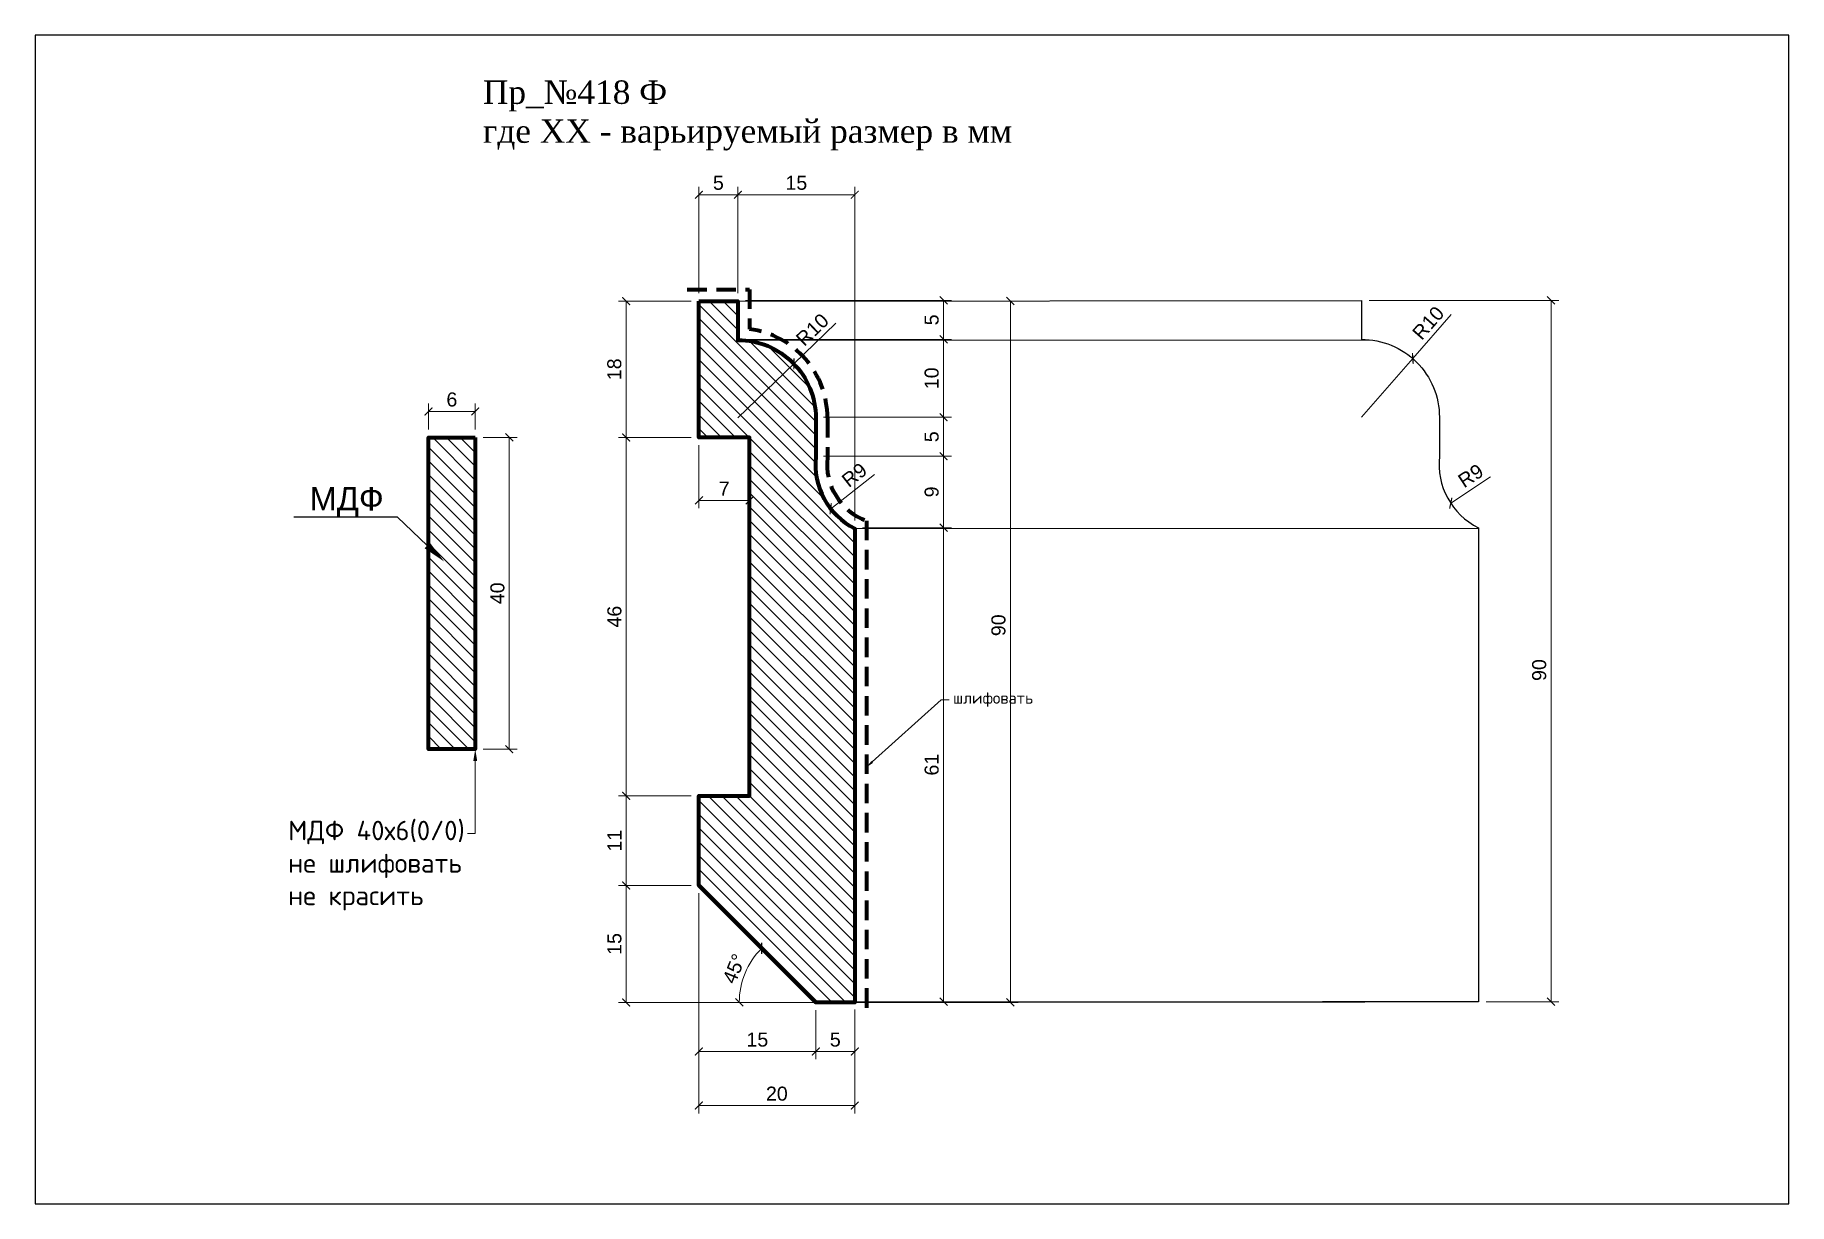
# Model space of a CAD drawing. Header units: inches. Extents: x 403 to 628, y 4203 to 4353.
import ezdxf
from ezdxf import colors
from ezdxf.entities.mleader import LeaderData, LeaderLine
from ezdxf.math import Vec2, Vec3

# ---------------------------------------------------------------- set-up
doc = ezdxf.new("R2010")
doc.units = ezdxf.units.IN
doc.header["$MEASUREMENT"] = 0
doc.linetypes.add('HIDDEN', pattern=[0.375, 0.25, -0.125])
doc.layers.add('Outside panel', color=7, linetype='Continuous', lineweight=18, true_color=0x7f5e57)
doc.layers.add('линия 50', color=1, linetype='Continuous', lineweight=140)
doc.layers.add('служебный слой РАЗМЕРЫ', color=7, linetype='Continuous', lineweight=9)
doc.layers.add('размеры в модели', color=7, linetype='Continuous')
doc.styles.add('ELECT', font='times.ttf')
doc.styles.get("Standard").update_dxf_attribs({"font": 'arial.ttf'})
doc.styles.add('ЕСКД профили текст', font='isocpeur.ttf')
doc.styles.add('ЕСКД штамп_текст', font='isocpeur.ttf')
doc.dimstyles.new('M_1', dxfattribs={"dimtxt": 1.8, "dimasz": 1, "dimexe": 1, "dimexo": 1, "dimgap": 0.6, "dimtad": 1, "dimdec": 0, "dimdsep": 46, "dimtxsty": 'Standard', "dimblk": 'ARCHTICK', "dimcen": -5, "dimclrd": 7, "dimclre": 7, "dimclrt": 7, "dimadec": 0, "dimazin": 0, "dimtfac": 1, "dimtdec": 0, "dimtmove": 0, "dimatfit": 3, "dimfxl": 1, "dimtolj": 1, "dimtzin": 0, "dimlwd": 5, "dimlwe": 5, "dimarcsym": 0})

# ---------------------------------------------------------------- blocks, each defined once
blk = doc.blocks.new('_ArchTick')
at = {"color": 0, "linetype": 'ByBlock', "const_width": 0.15}
blk.add_lwpolyline([(-0.5, -0.5), (0.5, 0.5)], dxfattribs=at)
blk = doc.blocks.new('*D25')
at = {"color": 7, "lineweight": 5, "ltscale": 1000, "transparency": 16777216}
blk.add_line((590.11, 4296.75), (585, 4293.38), dxfattribs=at)
at = {"layer": 'Defpoints', "color": 0, "ltscale": 1000, "transparency": 16777216}
for p in [(592.65, 4298.42), (585, 4293.38)]:
    blk.add_point(p, dxfattribs=at)
at = {"color": 7, "lineweight": 5, "ltscale": 1000, "transparency": 16777216, "rotation": 213.4007302737576}
blk.add_blockref('_ArchTick', (585, 4293.38), dxfattribs=at)
at = {"color": 7, "ltscale": 1000, "transparency": 16777216, "insert": (587.56, 4296.89), "char_height": 1.8, "attachment_point": 5, "rotation": 33.4007}
blk.add_mtext('\\A1;R9', dxfattribs=at)
blk = doc.blocks.new('*D24')
at = {"color": 7, "lineweight": 5, "ltscale": 1000, "transparency": 16777216}
for p in [(585.06, 4317.57), (573.54, 4304.4)]:
    blk.add_line(p, (580.13, 4311.93), dxfattribs=at)
at = {"layer": 'Defpoints', "color": 0, "ltscale": 1000, "transparency": 16777216}
for p in [(580.13, 4311.93), (573.54, 4304.4)]:
    blk.add_point(p, dxfattribs=at)
at = {"color": 7, "lineweight": 5, "ltscale": 1000, "transparency": 16777216, "rotation": 228.8167804826633}
blk.add_blockref('_ArchTick', (580.13, 4311.93), dxfattribs=at)
at = {"color": 7, "ltscale": 1000, "transparency": 16777216, "insert": (582.11, 4316.5), "char_height": 1.8, "attachment_point": 5, "rotation": 48.8168}
blk.add_mtext('\\A1;R10', dxfattribs=at)
blk = doc.blocks.new('*D23')
at = {"color": 7, "lineweight": 5, "ltscale": 1000, "transparency": 16777216}
for p, q in [((574.54, 4319.4), (598.86, 4319.4)), ((597.86, 4319.4), (597.86, 4229.4)), ((589.54, 4229.4), (598.86, 4229.4))]:
    blk.add_line(p, q, dxfattribs=at)
at = {"layer": 'Defpoints', "color": 0, "ltscale": 1000, "transparency": 16777216}
for p in [(573.54, 4319.4), (588.54, 4229.4), (597.86, 4229.4)]:
    blk.add_point(p, dxfattribs=at)
at = {"color": 7, "lineweight": 5, "ltscale": 1000, "transparency": 16777216}
for p, rotation in [((597.86, 4319.4), 90), ((597.86, 4229.4), 270)]:
    blk.add_blockref('_ArchTick', p, dxfattribs=dict(at, rotation=rotation))
at = {"color": 7, "ltscale": 1000, "transparency": 16777216, "insert": (596.35, 4271.96), "char_height": 1.8, "attachment_point": 5, "rotation": 90}
blk.add_mtext('\\A1;90', dxfattribs=at)
blk = doc.blocks.new('*D22')
at = {"layer": 'Defpoints', "color": 0, "ltscale": 1000, "transparency": 16777216}
for p in [(508.54, 4290.23), (508.54, 4229.4), (519.93, 4229.4)]:
    blk.add_point(p, dxfattribs=at)
at = {"layer": 'размеры в модели', "color": 7, "lineweight": 5, "ltscale": 1000, "transparency": 16777216}
for p, q in [((509.54, 4290.23), (520.93, 4290.23)), ((519.93, 4290.23), (519.93, 4229.4)), ((509.54, 4229.4), (520.93, 4229.4))]:
    blk.add_line(p, q, dxfattribs=at)
for p, rotation in [((519.93, 4290.23), 90), ((519.93, 4229.4), 270)]:
    blk.add_blockref('_ArchTick', p, dxfattribs=dict(at, rotation=rotation))
at = {"layer": 'размеры в модели', "color": 7, "ltscale": 1000, "transparency": 16777216, "insert": (518.41, 4259.82), "char_height": 1.8, "attachment_point": 5, "rotation": 90}
blk.add_mtext('\\A1;61', dxfattribs=at)
blk = doc.blocks.new('*D21')
at = {"layer": 'Defpoints', "color": 0, "ltscale": 1000, "transparency": 16777216}
for p in [(503.54, 4304.4), (503.54, 4299.4), (519.93, 4299.4)]:
    blk.add_point(p, dxfattribs=at)
at = {"layer": 'размеры в модели', "color": 7, "lineweight": 5, "ltscale": 1000, "transparency": 16777216}
for p, q in [((504.54, 4304.4), (520.93, 4304.4)), ((519.93, 4304.4), (519.93, 4299.4)), ((504.54, 4299.4), (520.93, 4299.4))]:
    blk.add_line(p, q, dxfattribs=at)
for p, rotation in [((519.93, 4304.4), 90), ((519.93, 4299.4), 270)]:
    blk.add_blockref('_ArchTick', p, dxfattribs=dict(at, rotation=rotation))
at = {"layer": 'размеры в модели', "color": 7, "ltscale": 1000, "transparency": 16777216, "insert": (518.41, 4301.9), "char_height": 1.8, "attachment_point": 5, "rotation": 90}
blk.add_mtext('\\A1;5', dxfattribs=at)
blk = doc.blocks.new('*D20')
at = {"layer": 'Defpoints', "color": 0, "ltscale": 1000, "transparency": 16777216}
for p in [(493.54, 4314.4), (519.93, 4314.4), (503.54, 4304.4)]:
    blk.add_point(p, dxfattribs=at)
at = {"layer": 'размеры в модели', "color": 7, "lineweight": 5, "ltscale": 1000, "transparency": 16777216}
for p, q in [((494.54, 4314.4), (520.93, 4314.4)), ((519.93, 4304.4), (519.93, 4314.4)), ((504.54, 4304.4), (520.93, 4304.4))]:
    blk.add_line(p, q, dxfattribs=at)
for p, rotation in [((519.93, 4314.4), 90), ((519.93, 4304.4), 270)]:
    blk.add_blockref('_ArchTick', p, dxfattribs=dict(at, rotation=rotation))
at = {"layer": 'размеры в модели', "color": 7, "ltscale": 1000, "transparency": 16777216, "insert": (518.41, 4309.4), "char_height": 1.8, "attachment_point": 5, "rotation": 90}
blk.add_mtext('\\A1;10', dxfattribs=at)
blk = doc.blocks.new('*D19')
at = {"layer": 'Defpoints', "color": 0, "ltscale": 1000, "transparency": 16777216}
for p in [(503.54, 4299.4), (508.54, 4290.23), (519.93, 4290.23)]:
    blk.add_point(p, dxfattribs=at)
at = {"layer": 'размеры в модели', "color": 7, "lineweight": 5, "ltscale": 1000, "transparency": 16777216}
for p, q in [((504.54, 4299.4), (520.93, 4299.4)), ((519.93, 4299.4), (519.93, 4290.23)), ((509.54, 4290.23), (520.93, 4290.23))]:
    blk.add_line(p, q, dxfattribs=at)
for p, rotation in [((519.93, 4299.4), 90), ((519.93, 4290.23), 270)]:
    blk.add_blockref('_ArchTick', p, dxfattribs=dict(at, rotation=rotation))
at = {"layer": 'размеры в модели', "color": 7, "ltscale": 1000, "transparency": 16777216, "insert": (518.41, 4294.82), "char_height": 1.8, "attachment_point": 5, "rotation": 90}
blk.add_mtext('\\A1;9', dxfattribs=at)
blk = doc.blocks.new('*D18')
at = {"layer": 'Defpoints', "color": 0, "ltscale": 1000, "transparency": 16777216}
for p in [(493.54, 4319.4), (493.54, 4314.4), (519.93, 4314.4)]:
    blk.add_point(p, dxfattribs=at)
at = {"layer": 'размеры в модели', "color": 7, "lineweight": 5, "ltscale": 1000, "transparency": 16777216}
for p, q in [((494.54, 4319.4), (520.93, 4319.4)), ((519.93, 4319.4), (519.93, 4314.4)), ((494.54, 4314.4), (520.93, 4314.4))]:
    blk.add_line(p, q, dxfattribs=at)
for p, rotation in [((519.93, 4319.4), 90), ((519.93, 4314.4), 270)]:
    blk.add_blockref('_ArchTick', p, dxfattribs=dict(at, rotation=rotation))
at = {"layer": 'размеры в модели', "color": 7, "ltscale": 1000, "transparency": 16777216, "insert": (518.41, 4316.9), "char_height": 1.8, "attachment_point": 5, "rotation": 90}
blk.add_mtext('\\A1;5', dxfattribs=at)
blk = doc.blocks.new('*D17')
at = {"layer": 'Defpoints', "color": 0, "ltscale": 1000, "transparency": 16777216}
for p in [(512.65, 4298.33), (505.45, 4292.66)]:
    blk.add_point(p, dxfattribs=at)
at = {"layer": 'размеры в модели', "color": 7, "lineweight": 5, "ltscale": 1000, "transparency": 16777216}
blk.add_line((511.05, 4297.07), (505.45, 4292.66), dxfattribs=at)
at = {"layer": 'размеры в модели', "color": 7, "lineweight": 5, "ltscale": 1000, "transparency": 16777216, "rotation": 218.1864990533503}
blk.add_blockref('_ArchTick', (505.45, 4292.66), dxfattribs=at)
at = {"layer": 'размеры в модели', "color": 7, "ltscale": 1000, "transparency": 16777216, "insert": (508.49, 4296.99), "char_height": 1.8, "attachment_point": 5, "rotation": 38.1865}
blk.add_mtext('\\A1;R9', dxfattribs=at)
blk = doc.blocks.new('*D16')
at = {"layer": 'Defpoints', "color": 0, "ltscale": 1000, "transparency": 16777216}
for p in [(500.74, 4311.25), (493.54, 4304.31)]:
    blk.add_point(p, dxfattribs=at)
at = {"layer": 'размеры в модели', "color": 7, "lineweight": 5, "ltscale": 1000, "transparency": 16777216}
for p in [(506.13, 4316.46), (493.54, 4304.31)]:
    blk.add_line(p, (500.74, 4311.25), dxfattribs=at)
at = {"layer": 'размеры в модели', "color": 7, "lineweight": 5, "ltscale": 1000, "transparency": 16777216, "rotation": 223.9993993775581}
blk.add_blockref('_ArchTick', (500.74, 4311.25), dxfattribs=at)
at = {"layer": 'размеры в модели', "color": 7, "ltscale": 1000, "transparency": 16777216, "insert": (503.1, 4315.64), "char_height": 1.8, "attachment_point": 5, "rotation": 43.9994}
blk.add_mtext('\\A1;R10', dxfattribs=at)
blk = doc.blocks.new('*D15')
at = {"layer": 'Defpoints', "color": 0, "ltscale": 1000, "transparency": 16777216}
for p in [(459.85, 4301.81), (459.85, 4261.81), (464.22, 4261.81)]:
    blk.add_point(p, dxfattribs=at)
at = {"layer": 'размеры в модели', "color": 7, "lineweight": 5, "ltscale": 1000, "transparency": 16777216}
for p, q in [((460.85, 4301.81), (465.22, 4301.81)), ((464.22, 4301.81), (464.22, 4261.81)), ((460.85, 4261.81), (465.22, 4261.81))]:
    blk.add_line(p, q, dxfattribs=at)
for p, rotation in [((464.22, 4301.81), 90), ((464.22, 4261.81), 270)]:
    blk.add_blockref('_ArchTick', p, dxfattribs=dict(at, rotation=rotation))
at = {"layer": 'размеры в модели', "color": 7, "ltscale": 1000, "transparency": 16777216, "insert": (462.7, 4281.81), "char_height": 1.8, "attachment_point": 5, "rotation": 90}
blk.add_mtext('\\A1;40', dxfattribs=at)
blk = doc.blocks.new('*D14')
at = {"layer": 'Defpoints', "color": 0, "ltscale": 1000, "transparency": 16777216}
for p in [(453.85, 4305.15), (453.85, 4301.81), (459.85, 4301.81)]:
    blk.add_point(p, dxfattribs=at)
at = {"layer": 'размеры в модели', "color": 7, "lineweight": 5, "ltscale": 1000, "transparency": 16777216}
for p, q in [((453.85, 4302.81), (453.85, 4306.15)), ((459.85, 4305.15), (453.85, 4305.15)), ((459.85, 4302.81), (459.85, 4306.15))]:
    blk.add_line(p, q, dxfattribs=at)
at = {"layer": 'размеры в модели', "color": 7, "lineweight": 5, "ltscale": 1000, "transparency": 16777216, "rotation": 180}
blk.add_blockref('_ArchTick', (453.85, 4305.15), dxfattribs=at)
at = {"layer": 'размеры в модели', "color": 7, "lineweight": 5, "ltscale": 1000, "transparency": 16777216}
blk.add_blockref('_ArchTick', (459.85, 4305.15), dxfattribs=at)
at = {"layer": 'размеры в модели', "color": 7, "ltscale": 1000, "transparency": 16777216, "insert": (456.85, 4306.67), "char_height": 1.8, "attachment_point": 5}
blk.add_mtext('\\A1;6', dxfattribs=at)
blk = doc.blocks.new('*D13')
at = {"layer": 'Defpoints', "color": 0, "ltscale": 1000, "transparency": 16777216}
for p in [(488.54, 4301.81), (495.04, 4301.81), (488.54, 4293.74)]:
    blk.add_point(p, dxfattribs=at)
at = {"layer": 'размеры в модели', "color": 7, "lineweight": 5, "ltscale": 1000, "transparency": 16777216}
for p, q in [((488.54, 4300.81), (488.54, 4292.74)), ((495.04, 4300.81), (495.04, 4292.74)), ((495.04, 4293.74), (488.54, 4293.74))]:
    blk.add_line(p, q, dxfattribs=at)
at = {"layer": 'размеры в модели', "color": 7, "lineweight": 5, "ltscale": 1000, "transparency": 16777216, "rotation": 180}
blk.add_blockref('_ArchTick', (488.54, 4293.74), dxfattribs=at)
at = {"layer": 'размеры в модели', "color": 7, "lineweight": 5, "ltscale": 1000, "transparency": 16777216}
blk.add_blockref('_ArchTick', (495.04, 4293.74), dxfattribs=at)
at = {"layer": 'размеры в модели', "color": 7, "ltscale": 1000, "transparency": 16777216, "insert": (491.79, 4295.24), "char_height": 1.8, "attachment_point": 5}
blk.add_mtext('\\A1;7', dxfattribs=at)
blk = doc.blocks.new('*D12')
at = {"layer": 'Defpoints', "color": 0, "ltscale": 1000, "transparency": 16777216}
for p in [(488.54, 4319.31), (479.21, 4301.81), (488.54, 4301.81)]:
    blk.add_point(p, dxfattribs=at)
at = {"layer": 'размеры в модели', "color": 7, "lineweight": 5, "ltscale": 1000, "transparency": 16777216}
for p, q in [((487.54, 4319.31), (478.21, 4319.31)), ((479.21, 4319.31), (479.21, 4301.81)), ((487.54, 4301.81), (478.21, 4301.81))]:
    blk.add_line(p, q, dxfattribs=at)
for p, rotation in [((479.21, 4319.31), 90), ((479.21, 4301.81), 270)]:
    blk.add_blockref('_ArchTick', p, dxfattribs=dict(at, rotation=rotation))
at = {"layer": 'размеры в модели', "color": 7, "ltscale": 1000, "transparency": 16777216, "insert": (477.7, 4310.56), "char_height": 1.8, "attachment_point": 5, "rotation": 90}
blk.add_mtext('\\A1;18', dxfattribs=at)
blk = doc.blocks.new('*D10')
at = {"layer": 'Defpoints', "color": 0, "ltscale": 1000, "transparency": 16777216}
for p in [(488.54, 4332.96), (488.54, 4319.31), (493.54, 4319.31)]:
    blk.add_point(p, dxfattribs=at)
at = {"layer": 'размеры в модели', "color": 7, "lineweight": 5, "ltscale": 1000, "transparency": 16777216}
for p, q in [((488.54, 4320.31), (488.54, 4333.96)), ((493.54, 4320.31), (493.54, 4333.96)), ((493.54, 4332.96), (488.54, 4332.96))]:
    blk.add_line(p, q, dxfattribs=at)
at = {"layer": 'размеры в модели', "color": 7, "lineweight": 5, "ltscale": 1000, "transparency": 16777216, "rotation": 180}
blk.add_blockref('_ArchTick', (488.54, 4332.96), dxfattribs=at)
at = {"layer": 'размеры в модели', "color": 7, "lineweight": 5, "ltscale": 1000, "transparency": 16777216}
blk.add_blockref('_ArchTick', (493.54, 4332.96), dxfattribs=at)
at = {"layer": 'размеры в модели', "color": 7, "ltscale": 1000, "transparency": 16777216, "insert": (491.04, 4334.48), "char_height": 1.8, "attachment_point": 5}
blk.add_mtext('\\A1;5', dxfattribs=at)
blk = doc.blocks.new('*D9')
at = {"layer": 'Defpoints', "color": 0, "ltscale": 1000, "transparency": 16777216}
for p in [(493.54, 4332.96), (493.54, 4319.31), (508.54, 4290.14)]:
    blk.add_point(p, dxfattribs=at)
at = {"layer": 'размеры в модели', "color": 7, "lineweight": 5, "ltscale": 1000, "transparency": 16777216}
for p, q in [((493.54, 4320.31), (493.54, 4333.96)), ((508.54, 4291.14), (508.54, 4333.96)), ((508.54, 4332.96), (493.54, 4332.96))]:
    blk.add_line(p, q, dxfattribs=at)
at = {"layer": 'размеры в модели', "color": 7, "lineweight": 5, "ltscale": 1000, "transparency": 16777216, "rotation": 180}
blk.add_blockref('_ArchTick', (493.54, 4332.96), dxfattribs=at)
at = {"layer": 'размеры в модели', "color": 7, "lineweight": 5, "ltscale": 1000, "transparency": 16777216}
blk.add_blockref('_ArchTick', (508.54, 4332.96), dxfattribs=at)
at = {"layer": 'размеры в модели', "color": 7, "ltscale": 1000, "transparency": 16777216, "insert": (501.04, 4334.48), "char_height": 1.8, "attachment_point": 5}
blk.add_mtext('\\A1;15', dxfattribs=at)
blk = doc.blocks.new('*D8')
at = {"layer": 'Defpoints', "color": 0, "ltscale": 1000, "transparency": 16777216}
for p in [(488.54, 4244.31), (495.04, 4234.21), (503.54, 4229.31), (503.54, 4229.31), (508.54, 4229.31)]:
    blk.add_point(p, dxfattribs=at)
at = {"layer": 'размеры в модели', "color": 7, "lineweight": 5, "ltscale": 1000, "transparency": 16777216}
blk.add_line((502.54, 4229.31), (492.73, 4229.31), dxfattribs=at)
blk.add_arc((503.54, 4229.31), 9.82, 135, 180, dxfattribs=at)
for p, rotation in [((496.6, 4236.25), 44.99999999997298), ((493.73, 4229.31), 270.0000000001585)]:
    blk.add_blockref('_ArchTick', p, dxfattribs=dict(at, rotation=rotation))
at = {"layer": 'размеры в модели', "color": 7, "ltscale": 1000, "transparency": 16777216, "insert": (493.07, 4233.64), "char_height": 1.8, "attachment_point": 5, "rotation": 67.5}
blk.add_mtext('\\A1;45°', dxfattribs=at)
blk = doc.blocks.new('*D7')
at = {"layer": 'Defpoints', "color": 0, "ltscale": 1000, "transparency": 16777216}
for p in [(488.54, 4244.31), (508.54, 4229.4), (488.54, 4216.07)]:
    blk.add_point(p, dxfattribs=at)
at = {"layer": 'размеры в модели', "color": 7, "lineweight": 5, "ltscale": 1000, "transparency": 16777216}
for p, q in [((488.54, 4243.31), (488.54, 4215.07)), ((508.54, 4228.4), (508.54, 4215.07)), ((508.54, 4216.07), (488.54, 4216.07))]:
    blk.add_line(p, q, dxfattribs=at)
at = {"layer": 'размеры в модели', "color": 7, "lineweight": 5, "ltscale": 1000, "transparency": 16777216, "rotation": 180}
blk.add_blockref('_ArchTick', (488.54, 4216.07), dxfattribs=at)
at = {"layer": 'размеры в модели', "color": 7, "lineweight": 5, "ltscale": 1000, "transparency": 16777216}
blk.add_blockref('_ArchTick', (508.54, 4216.07), dxfattribs=at)
at = {"layer": 'размеры в модели', "color": 7, "ltscale": 1000, "transparency": 16777216, "insert": (498.54, 4217.59), "char_height": 1.8, "attachment_point": 5}
blk.add_mtext('\\A1;20', dxfattribs=at)
blk = doc.blocks.new('*D6')
at = {"layer": 'Defpoints', "color": 0, "ltscale": 1000, "transparency": 16777216}
for p in [(503.54, 4229.31), (508.54, 4229.31), (508.54, 4223.01)]:
    blk.add_point(p, dxfattribs=at)
at = {"layer": 'размеры в модели', "color": 7, "lineweight": 5, "ltscale": 1000, "transparency": 16777216}
for p, q in [((503.54, 4228.31), (503.54, 4222.01)), ((508.54, 4228.31), (508.54, 4222.01)), ((503.54, 4223.01), (508.54, 4223.01))]:
    blk.add_line(p, q, dxfattribs=at)
at = {"layer": 'размеры в модели', "color": 7, "lineweight": 5, "ltscale": 1000, "transparency": 16777216, "rotation": 180}
blk.add_blockref('_ArchTick', (503.54, 4223.01), dxfattribs=at)
at = {"layer": 'размеры в модели', "color": 7, "lineweight": 5, "ltscale": 1000, "transparency": 16777216}
blk.add_blockref('_ArchTick', (508.54, 4223.01), dxfattribs=at)
at = {"layer": 'размеры в модели', "color": 7, "ltscale": 1000, "transparency": 16777216, "insert": (506.04, 4224.53), "char_height": 1.8, "attachment_point": 5}
blk.add_mtext('\\A1;5', dxfattribs=at)
blk = doc.blocks.new('*D3')
at = {"layer": 'Defpoints', "color": 0, "ltscale": 1000, "transparency": 16777216}
for p in [(488.54, 4244.31), (503.54, 4229.31), (488.54, 4223.01)]:
    blk.add_point(p, dxfattribs=at)
at = {"layer": 'размеры в модели', "color": 7, "lineweight": 5, "ltscale": 1000, "transparency": 16777216}
for p, q in [((488.54, 4243.31), (488.54, 4222.01)), ((503.54, 4228.31), (503.54, 4222.01)), ((503.54, 4223.01), (488.54, 4223.01))]:
    blk.add_line(p, q, dxfattribs=at)
at = {"layer": 'размеры в модели', "color": 7, "lineweight": 5, "ltscale": 1000, "transparency": 16777216, "rotation": 180}
blk.add_blockref('_ArchTick', (488.54, 4223.01), dxfattribs=at)
at = {"layer": 'размеры в модели', "color": 7, "lineweight": 5, "ltscale": 1000, "transparency": 16777216}
blk.add_blockref('_ArchTick', (503.54, 4223.01), dxfattribs=at)
at = {"layer": 'размеры в модели', "color": 7, "ltscale": 1000, "transparency": 16777216, "insert": (496.04, 4224.53), "char_height": 1.8, "attachment_point": 5}
blk.add_mtext('\\A1;15', dxfattribs=at)
blk = doc.blocks.new('*D2')
at = {"layer": 'Defpoints', "color": 0, "ltscale": 1000, "transparency": 16777216}
for p in [(488.54, 4319.31), (488.54, 4229.31), (528.5, 4229.31)]:
    blk.add_point(p, dxfattribs=at)
at = {"layer": 'размеры в модели', "color": 7, "lineweight": 5, "ltscale": 1000, "transparency": 16777216}
for p, q in [((489.54, 4319.31), (529.5, 4319.31)), ((528.5, 4319.31), (528.5, 4229.31)), ((489.54, 4229.31), (529.5, 4229.31))]:
    blk.add_line(p, q, dxfattribs=at)
for p, rotation in [((528.5, 4319.31), 90), ((528.5, 4229.31), 270)]:
    blk.add_blockref('_ArchTick', p, dxfattribs=dict(at, rotation=rotation))
at = {"layer": 'размеры в модели', "color": 7, "ltscale": 1000, "transparency": 16777216, "insert": (526.98, 4277.71), "char_height": 1.8, "attachment_point": 5, "rotation": 90}
blk.add_mtext('\\A1;90', dxfattribs=at)

msp = doc.modelspace()

# ---------------------------------------------------------------- hatches: boundary and pattern name
at = {"layer": 'Outside panel', "ltscale": 1000}
h = msp.add_hatch(dxfattribs=at)
h.set_pattern_fill('ANSI31', color=256, scale=10, angle=90)
h.set_pattern_definition([(135, (-316334.7463, 95796.0642), (-0.8838834765, -0.8838834765), [])])
h.paths.add_polyline_path([(495.04, 4301.81), (488.54, 4301.81), (488.54, 4319.31), (493.54, 4319.31), (493.54, 4314.31, -0.414214), (503.54, 4304.31), (503.54, 4299.31, 0.312903), (508.54, 4290.14), (508.54, 4229.31), (503.54, 4229.31), (488.54, 4244.31), (488.54, 4255.81), (495.04, 4255.81)])
h = msp.add_hatch(dxfattribs=at)
h.set_pattern_fill('ANSI31', color=5, scale=10, angle=90)
h.set_pattern_definition([(135, (-309343.9524, 95388.4877), (-0.8838834765, -0.8838834765), [])])
h.paths.add_polyline_path([(459.85, 4261.81), (453.85, 4261.81), (453.85, 4301.81), (459.85, 4301.81)])

# ---------------------------------------------------------------- linework, layer by layer
at = {"color": 7, "lineweight": 15, "ltscale": 1000}
for p, q in [((493.48, 4314.31), (574.91, 4314.31)), ((508.48, 4290.14), (588.54, 4290.14))]:
    msp.add_line(p, q, dxfattribs=at)
at = {"color": 6, "ltscale": 1000}
msp.add_lwpolyline([(403.38, 4203.45), (628.38, 4203.45), (628.38, 4353.45), (403.38, 4353.45)], close=True, dxfattribs=at)
at = {"color": 7}
for points in [[(493.54, 4319.31), (573.54, 4319.4)], [(508.54, 4229.4), (573.98, 4229.4)]]:
    msp.add_lwpolyline(points, dxfattribs=at)
msp.add_lwpolyline([(573.54, 4319.4), (573.54, 4319.4), (573.54, 4319.4), (573.54, 4314.4, -0.414214), (583.54, 4304.4), (583.54, 4299.4, 0.312903), (588.54, 4290.23), (588.54, 4229.4), (588.54, 4229.4), (568.54, 4229.4)], format="xyb", dxfattribs=at)
at = {"layer": 'линия 50', "color": 1, "linetype": 'HIDDEN', "ltscale": 10, "true_color": 0xff0909}
msp.add_lwpolyline([(487.04, 4320.81), (495.04, 4320.81), (495.04, 4315.71, -0.3764), (505.04, 4304.31), (505.04, 4299.22, 0.348325), (510.04, 4291.13), (510.04, 4227.81)], format="xyb", dxfattribs=at)
at = {"layer": 'линия 50', "color": 7}
msp.add_lwpolyline([(488.54, 4319.31), (493.54, 4319.31), (493.54, 4314.31, -0.414214), (503.54, 4304.31), (503.54, 4299.31, 0.312903), (508.54, 4290.14), (508.54, 4229.31), (503.54, 4229.31), (488.54, 4244.31), (488.54, 4255.81), (495.04, 4255.81), (495.04, 4301.81), (488.54, 4301.81), (488.54, 4319.31)], format="xyb", close=True, dxfattribs=at)
msp.add_lwpolyline([(459.85, 4301.81), (459.85, 4261.81), (453.85, 4261.81), (453.85, 4301.81)], close=True, dxfattribs=at)

# ---------------------------------------------------------------- texts
at = {"color": 7, "ltscale": 1000, "insert": (460.83, 4347.62), "char_height": 3, "attachment_point": 1, "style": 'ELECT'}
msp.add_mtext_dynamic_manual_height_columns('Пр_№418 Ф\\Pгде ХХ - варьируемый размер в мм', width=72.9455, gutter_width=15, heights=[0], dxfattribs=at)

# ---------------------------------------------------------------- dimensions: what is measured, and where the dimension line sits
at = {"color": 7, "ltscale": 1000}
dim = msp.add_linear_dim(base=(597.86, 4229.4), p1=(573.54, 4319.4), p2=(588.54, 4229.4), angle=90, dimstyle='M_1', dxfattribs=at)
dim.commit()
dim.dimension.update_dxf_attribs({"geometry": '*D23', "text_midpoint": (597.86, 4271.96), "dimtype": 128})
dim = msp.add_radius_dim(center=(573.54, 4304.4), mpoint=(580.13, 4311.93), dimstyle='M_1', dxfattribs=at)
dim.commit()
dim.dimension.update_dxf_attribs({"geometry": '*D24', "text_midpoint": (582.11, 4316.5)})
dim = msp.add_radius_dim(center=(592.65, 4298.42), mpoint=(585, 4293.38), dimstyle='M_1', dxfattribs=at)
dim.commit()
dim.dimension.update_dxf_attribs({"geometry": '*D25', "text_midpoint": (588.4, 4295.62), "dimtype": 132})
at = {"layer": 'размеры в модели', "color": 5, "ltscale": 1000}
for base, p1, p2, angle, picture, middle in [((488.54, 4332.96), (493.54, 4319.31), (488.54, 4319.31), 180, '*D10', (491.04, 4334.48)), ((493.54, 4332.96), (508.54, 4290.14), (493.54, 4319.31), 180, '*D9', (501.04, 4334.48)), ((479.21460071, 4301.80541925), (488.54180783, 4319.30541925), (488.54180783, 4301.80541925), 90, '*D12', (477.69556933, 4310.55541925)), ((519.93, 4314.4), (493.54, 4319.4), (493.54, 4314.4), 90, '*D18', (518.41, 4316.9)), ((519.93, 4314.4), (503.54, 4304.4), (493.54, 4314.4), 90, '*D20', (518.41, 4309.4)), ((453.85, 4305.15), (459.85, 4301.81), (453.85, 4301.81), 180, '*D14', (456.85, 4306.67)), ((519.93, 4299.4), (503.54, 4304.4), (503.54, 4299.4), 90, '*D21', (518.41, 4301.9)), ((464.22, 4261.81), (459.85, 4301.81), (459.85, 4261.81), 90, '*D15', (462.7, 4281.81)), ((488.54180783, 4293.74164904), (495.04180783, 4301.80541925), (488.54180783, 4301.80541925), 180, '*D13', (491.79180783, 4295.24164904)), ((519.93, 4290.23), (503.54, 4299.4), (508.54, 4290.23), 90, '*D19', (518.41, 4294.82)), ((519.93, 4229.4), (508.54, 4290.23), (508.54, 4229.4), 90, '*D22', (518.41, 4259.82)), ((488.54, 4216.07), (508.54, 4229.4), (488.54, 4244.31), 180, '*D7', (498.54, 4217.59)), ((488.54, 4223.01), (503.54, 4229.31), (488.54, 4244.31), 180, '*D3', (496.04, 4224.53)), ((508.54, 4223.01), (503.54, 4229.31), (508.54, 4229.31), 180, '*D6', (506.04, 4224.53))]:
    dim = msp.add_linear_dim(base=base, p1=p1, p2=p2, angle=angle, dimstyle='M_1', dxfattribs=at)
    dim.commit()
    dim.dimension.update_dxf_attribs({"geometry": picture, "text_midpoint": middle})
dim = msp.add_linear_dim(base=(528.5, 4229.31), p1=(488.54, 4319.31), p2=(488.54, 4229.31), angle=90, dimstyle='M_1', dxfattribs=at)
dim.commit()
dim.dimension.update_dxf_attribs({"geometry": '*D2', "text_midpoint": (528.5, 4277.71), "dimtype": 128})
dim = msp.add_radius_dim(center=(493.54, 4304.31), mpoint=(500.74, 4311.25), dimstyle='M_1', dxfattribs=at)
dim.commit()
dim.dimension.update_dxf_attribs({"geometry": '*D16', "text_midpoint": (503.1, 4315.64)})
for base, p1, p2 in [((479.21, 4301.81), (488.54, 4255.81), (488.54, 4301.81)), ((479.2146, 4255.80541), (488.54181, 4244.30542), (488.54181, 4255.80541)), ((479.21, 4244.31), (503.54, 4229.31), (488.54, 4244.31))]:
    msp.add_linear_dim(base=base, p1=p1, p2=p2, angle=90, dimstyle='M_1', dxfattribs=at).render()
dim = msp.add_radius_dim(center=(512.65, 4298.33), mpoint=(505.45, 4292.66), dimstyle='M_1', dxfattribs=at)
dim.commit()
dim.dimension.update_dxf_attribs({"geometry": '*D17', "text_midpoint": (509.43, 4295.8), "dimtype": 132})
dim = msp.add_angular_dim_2l(base=(495.04, 4234.21), line1=((503.54, 4229.31), (488.54, 4244.31)), line2=((508.54, 4229.31), (503.54, 4229.31)), dimstyle='M_1', dxfattribs=at)
dim.commit()
dim.dimension.update_dxf_attribs({"geometry": '*D8', "text_midpoint": (493.07, 4233.64)})

# ---------------------------------------------------------------- leaders
at = {"layer": 'размеры в модели', "color": 7, "ltscale": 1000}
ml = msp.add_multileader_mtext('Standard', dxfattribs=at)
ml.set_content('\\A1;МДФ  ', color=7)
ml.set_leader_properties()
ml.build(insert=Vec2(0, 0))
ml.multileader.update_dxf_attribs({"text_right_attachment_type": 6, "dogleg_length": 0.36, "arrow_head_size": 3})
ctx = ml.context
ctx.base_point, ctx.char_height, ctx.arrow_head_size, ctx.landing_gap_size, ctx.plane_origin = Vec3(438.99, 4293.45), 3, 3, 0.09, Vec3(449.15, 4271.64)
ctx.right_attachment, ctx.text_align_type = 6, 2
notes = []
notes.append((ctx, [(0, (1, 1, 0), (449.86, 4291.6), (-1, 0), 1.66, [(0, [(455.87, 4285.88)], 0, [])])]))
ctx.mtext.insert, ctx.mtext.alignment, ctx.mtext.flow_direction = Vec3(448.11, 4295.45), 3, 5
at = {"layer": 'служебный слой РАЗМЕРЫ'}
ml = msp.add_multileader_mtext('Standard', dxfattribs=at)
ml.set_content('\\A1;шлифовать', color=256, style='ЕСКД профили текст')
ml.set_leader_properties(color=256, linetype='ByLayer', lineweight=-1)
ml.build(insert=Vec2(0, 0))
ml.multileader.update_dxf_attribs({"dogleg_length": 1, "arrow_head_size": 1})
ctx = ml.context
ctx.base_point, ctx.char_height, ctx.arrow_head_size, ctx.landing_gap_size, ctx.plane_origin = Vec3(520.64, 4268.16), 1.5, 1, 0.5, Vec3(534.12, 4294.33)
notes.append((ctx, [(1, (1, 1, 0), (519.64, 4268.16), (1, 0), 1, [(0, [(510.04, 4259.5)], 0, [])])]))
ctx.mtext.insert, ctx.mtext.flow_direction = Vec3(521.14, 4269.14), 5
ml = msp.add_multileader_mtext('Standard', dxfattribs=at)
ml.set_content('МДФ 40х6(0/0)\\P{\\A1;не шлифовать\\Pне красить}', color=256, style='ЕСКД штамп_текст')
ml.set_leader_properties(color=256, linetype='ByLayer', lineweight=-1)
ml.build(insert=Vec2(0, 0))
ml.multileader.update_dxf_attribs({"dogleg_length": 1, "arrow_head_size": 1.5})
ctx = ml.context
ctx.base_point, ctx.char_height, ctx.arrow_head_size, ctx.landing_gap_size, ctx.plane_origin = Vec3(435.35, 4250.99), 2.5, 1.5, 0.5, Vec3(501.05, 4325.38)
notes.append((ctx, [(0, (1, 1, 0), (459.85, 4250.99), (-1, 0), 1, [(0, [(459.85, 4261.81)], 0, [])])]))
ctx.mtext.insert, ctx.mtext.flow_direction = Vec3(435.85, 4252.62), 5
for ctx, leaders in notes:
    for number, flags, end, landing, length, lines in leaders:
        leader = LeaderData()
        leader.index, (leader.has_last_leader_line, leader.has_dogleg_vector, leader.attachment_direction) = number, flags
        leader.last_leader_point, leader.dogleg_vector, leader.dogleg_length = Vec3(end), Vec3(landing), length
        for number, points, colour, breaks in lines:
            line = LeaderLine()
            line.index, line.vertices, line.color, line.breaks = number, Vec3.list(points), colors.encode_raw_color(colour), breaks
            leader.lines.append(line)
        ctx.leaders.append(leader)

doc.saveas('drawing.dxf')
